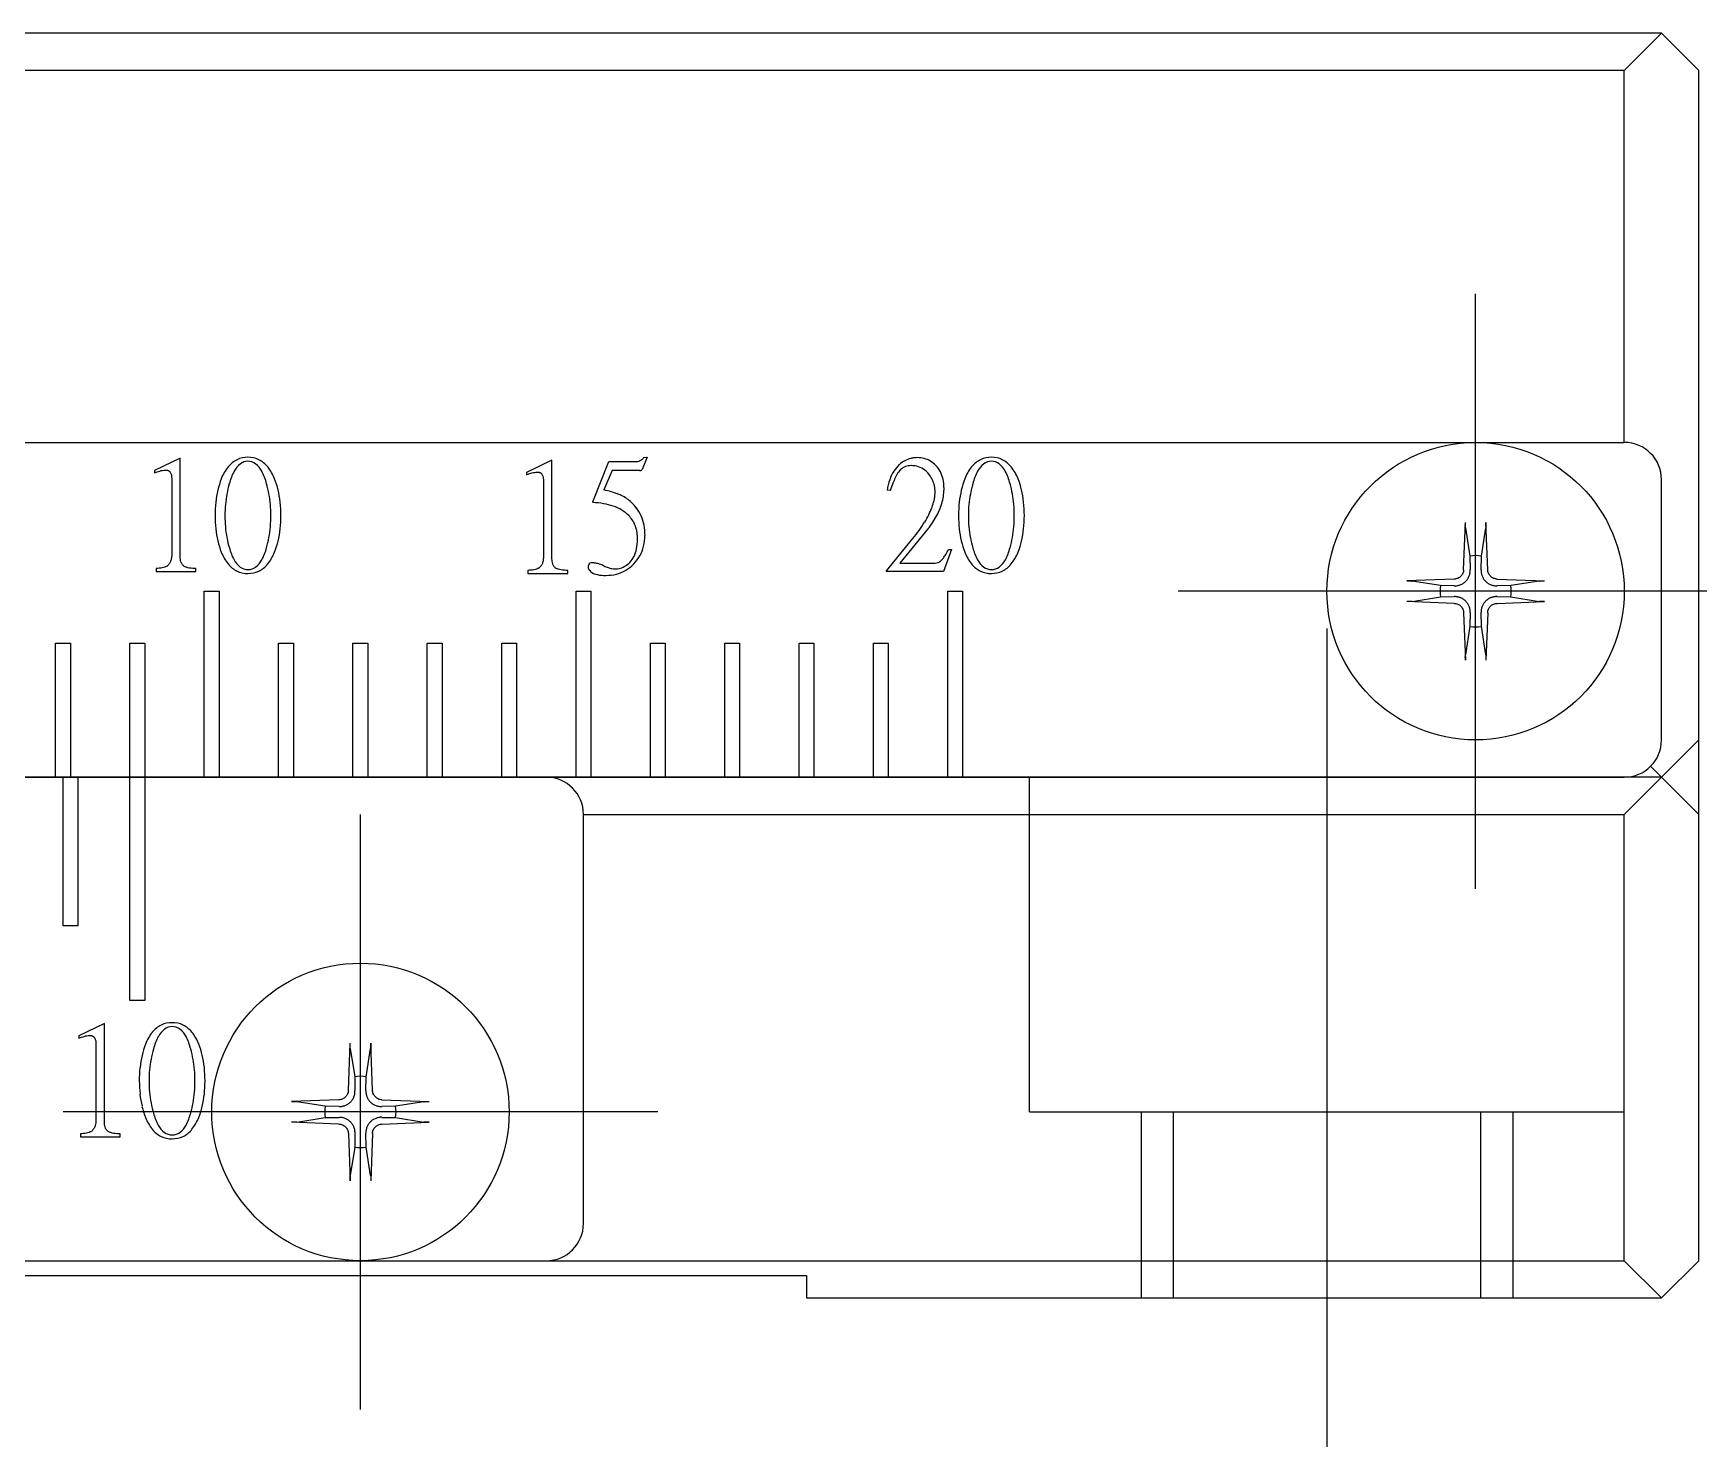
# Model space of a CAD drawing. Extents: x 1 to 279, y 0 to 189.
# Drawn here: x 82.62 to 105.02, y 26.57 to 45.57 of the extents above; entities that cross this region are included whole.
import ezdxf

# ---------------------------------------------------------------- set-up
doc = ezdxf.new("R2010")
doc.units = 0
doc.linetypes.add('CENTER', pattern=[50.8, 31.75, -6.35, 6.35, -6.35])
doc.linetypes.add('DASHED', pattern=[19.05, 12.7, -6.35])
doc.layers.get('0').update_dxf_attribs({"linetype": 'CONTINUOUS'})
doc.layers.add('CENTER', color=1, linetype='CENTER')

msp = doc.modelspace()

# ---------------------------------------------------------------- linework, layer by layer
at = {"color": 7, "linetype": 'CONTINUOUS'}
for p, q in [((104.522, 45.573), (45.522, 45.573)), ((104.022, 45.073), (104.522, 45.573)), ((105.022, 45.073), (104.522, 45.573)), ((104.022, 45.073), (46.022, 45.073)), ((104.022, 40.073), (104.022, 45.073)), ((105.022, 29.073), (105.022, 45.073)), ((46.022, 40.073), (104.022, 40.073)), ((90.878, 39.873), (90.811, 39.71)), ((90.833, 39.869), (90.878, 39.873)), ((84.598, 39.863), (84.254, 39.698)), ((84.254, 39.698), (84.254, 39.665)), ((84.254, 39.665), (84.289, 39.678)), ((84.289, 39.678), (84.326, 39.689)), ((84.326, 39.689), (84.344, 39.694)), ((84.344, 39.694), (84.362, 39.698)), ((84.362, 39.698), (84.382, 39.701)), ((84.382, 39.701), (84.401, 39.702)), ((84.401, 39.702), (84.411, 39.701)), ((84.411, 39.701), (84.421, 39.7)), ((84.421, 39.7), (84.426, 39.699)), ((84.426, 39.699), (84.43, 39.697)), ((84.43, 39.697), (84.435, 39.695)), ((84.435, 39.695), (84.44, 39.693)), ((84.44, 39.693), (84.444, 39.691)), ((84.444, 39.691), (84.448, 39.688)), ((84.448, 39.688), (84.452, 39.685)), ((84.452, 39.685), (84.456, 39.682)), ((84.456, 39.682), (84.459, 39.678)), ((84.459, 39.678), (84.462, 39.674)), ((84.462, 39.674), (84.468, 39.665)), ((84.468, 39.665), (84.472, 39.656)), ((84.472, 39.656), (84.476, 39.647)), ((84.598, 38.536), (84.598, 39.863)), ((89.598, 39.836), (89.254, 39.671)), ((89.254, 39.671), (89.254, 39.639)), ((89.254, 39.639), (89.289, 39.652)), ((89.289, 39.652), (89.326, 39.663)), ((89.326, 39.663), (89.344, 39.668)), ((89.344, 39.668), (89.362, 39.671)), ((89.362, 39.671), (89.382, 39.674)), ((89.382, 39.674), (89.401, 39.675)), ((89.401, 39.675), (89.411, 39.675)), ((89.411, 39.675), (89.421, 39.673)), ((89.421, 39.673), (89.426, 39.672)), ((89.426, 39.672), (89.43, 39.671)), ((89.43, 39.671), (89.435, 39.669)), ((89.435, 39.669), (89.44, 39.667)), ((89.44, 39.667), (89.444, 39.664)), ((89.444, 39.664), (89.448, 39.661)), ((89.448, 39.661), (89.452, 39.658)), ((89.452, 39.658), (89.456, 39.655)), ((89.456, 39.655), (89.459, 39.651)), ((89.459, 39.651), (89.462, 39.647)), ((89.598, 38.509), (89.598, 39.836)), ((90.149, 39.276), (90.363, 39.816)), ((90.407, 39.696), (90.297, 39.435)), ((90.363, 39.816), (90.736, 39.816)), ((90.778, 39.696), (90.407, 39.696)), ((84.476, 39.647), (84.479, 39.637)), ((84.479, 39.637), (84.481, 39.627)), ((84.481, 39.627), (84.482, 39.617)), ((84.482, 39.617), (84.483, 39.606)), ((84.483, 39.606), (84.484, 39.596)), ((84.484, 39.596), (84.484, 39.586)), ((84.484, 39.586), (84.484, 38.575)), ((89.462, 39.647), (89.468, 39.639)), ((89.468, 39.639), (89.472, 39.63)), ((89.472, 39.63), (89.476, 39.62)), ((89.476, 39.62), (89.479, 39.611)), ((89.479, 39.611), (89.481, 39.6)), ((89.481, 39.6), (89.482, 39.59)), ((89.482, 39.59), (89.483, 39.58)), ((89.483, 39.58), (89.484, 39.569)), ((89.484, 39.569), (89.484, 39.559)), ((89.484, 39.559), (89.484, 38.548)), ((94.146, 39.425), (94.105, 39.431)), ((94.236, 39.641), (94.215, 39.598)), ((104.522, 36.073), (104.522, 39.573)), ((101.86, 38.362), (101.884, 38.999)), ((101.883, 38.967), (101.884, 38.978)), ((101.884, 38.988), (101.884, 38.999)), ((101.884, 38.978), (101.884, 38.988)), ((102.16, 38.999), (102.161, 38.988)), ((102.185, 38.362), (102.16, 38.999)), ((102.161, 38.988), (102.161, 38.978)), ((102.161, 38.978), (102.161, 38.967)), ((94.099, 38.348), (94.454, 38.781)), ((94.657, 38.915), (94.276, 38.45)), ((101.883, 38.962), (101.883, 38.967)), ((101.883, 38.957), (101.883, 38.962)), ((101.884, 38.948), (101.883, 38.957)), ((101.884, 38.944), (101.884, 38.948)), ((101.884, 38.94), (101.884, 38.944)), ((101.884, 38.936), (101.884, 38.94)), ((101.885, 38.933), (101.884, 38.936)), ((101.885, 38.93), (101.885, 38.933)), ((101.885, 38.927), (101.885, 38.93)), ((101.885, 38.927), (101.945, 38.545)), ((102.1, 38.545), (102.159, 38.927)), ((102.16, 38.933), (102.159, 38.93)), ((102.159, 38.93), (102.159, 38.927)), ((102.161, 38.944), (102.16, 38.94)), ((102.16, 38.94), (102.16, 38.936)), ((102.16, 38.936), (102.16, 38.933)), ((102.161, 38.967), (102.161, 38.962)), ((102.161, 38.962), (102.161, 38.957)), ((102.161, 38.957), (102.161, 38.948)), ((102.161, 38.948), (102.161, 38.944)), ((84.482, 38.529), (84.478, 38.506)), ((84.484, 38.552), (84.482, 38.529)), ((84.484, 38.575), (84.484, 38.552)), ((84.599, 38.519), (84.598, 38.536)), ((89.484, 38.548), (89.484, 38.525)), ((94.971, 38.636), (94.865, 38.338)), ((94.931, 38.636), (94.971, 38.636)), ((101.945, 38.545), (101.949, 38.36)), ((102.095, 38.36), (102.1, 38.545)), ((84.294, 38.38), (84.274, 38.379)), ((84.274, 38.379), (84.274, 38.338)), ((84.274, 38.338), (84.81, 38.338)), ((84.315, 38.382), (84.294, 38.38)), ((84.336, 38.384), (84.315, 38.382)), ((84.356, 38.387), (84.336, 38.384)), ((84.375, 38.391), (84.356, 38.387)), ((84.393, 38.397), (84.375, 38.391)), ((84.409, 38.404), (84.393, 38.397)), ((84.416, 38.407), (84.409, 38.404)), ((84.423, 38.412), (84.416, 38.407)), ((84.432, 38.419), (84.423, 38.412)), ((84.44, 38.426), (84.432, 38.419)), ((84.447, 38.435), (84.44, 38.426)), ((84.454, 38.444), (84.447, 38.435)), ((84.46, 38.453), (84.454, 38.444)), ((84.465, 38.463), (84.46, 38.453)), ((84.469, 38.474), (84.465, 38.463)), ((84.473, 38.485), (84.469, 38.474)), ((84.476, 38.495), (84.473, 38.485)), ((84.478, 38.506), (84.476, 38.495)), ((84.601, 38.501), (84.599, 38.519)), ((84.604, 38.484), (84.601, 38.501)), ((84.608, 38.467), (84.604, 38.484)), ((84.611, 38.459), (84.608, 38.467)), ((84.615, 38.451), (84.611, 38.459)), ((84.619, 38.444), (84.615, 38.451)), ((84.624, 38.436), (84.619, 38.444)), ((84.629, 38.429), (84.624, 38.436)), ((84.634, 38.423), (84.629, 38.429)), ((84.641, 38.417), (84.634, 38.423)), ((84.647, 38.412), (84.641, 38.417)), ((84.656, 38.407), (84.647, 38.412)), ((84.665, 38.402), (84.656, 38.407)), ((84.674, 38.398), (84.665, 38.402)), ((84.683, 38.395), (84.674, 38.398)), ((84.702, 38.389), (84.683, 38.395)), ((84.722, 38.385), (84.702, 38.389)), ((84.744, 38.382), (84.722, 38.385)), ((84.766, 38.38), (84.744, 38.382)), ((84.788, 38.379), (84.766, 38.38)), ((84.81, 38.379), (84.788, 38.379)), ((84.81, 38.338), (84.81, 38.379)), ((89.294, 38.354), (89.274, 38.353)), ((89.274, 38.353), (89.274, 38.312)), ((89.274, 38.312), (89.81, 38.312)), ((89.315, 38.355), (89.294, 38.354)), ((89.336, 38.358), (89.315, 38.355)), ((89.356, 38.361), (89.336, 38.358)), ((89.375, 38.365), (89.356, 38.361)), ((89.393, 38.37), (89.375, 38.365)), ((89.409, 38.377), (89.393, 38.37)), ((89.416, 38.381), (89.409, 38.377)), ((89.423, 38.385), (89.416, 38.381)), ((89.432, 38.392), (89.423, 38.385)), ((89.44, 38.4), (89.432, 38.392)), ((89.447, 38.408), (89.44, 38.4)), ((89.454, 38.417), (89.447, 38.408)), ((89.46, 38.427), (89.454, 38.417)), ((89.465, 38.437), (89.46, 38.427)), ((89.469, 38.447), (89.465, 38.437)), ((89.473, 38.458), (89.469, 38.447)), ((89.476, 38.469), (89.473, 38.458)), ((89.478, 38.48), (89.476, 38.469)), ((89.482, 38.503), (89.478, 38.48)), ((89.484, 38.525), (89.482, 38.503)), ((89.599, 38.492), (89.598, 38.509)), ((89.601, 38.475), (89.599, 38.492)), ((89.604, 38.457), (89.601, 38.475)), ((89.608, 38.441), (89.604, 38.457)), ((89.611, 38.433), (89.608, 38.441)), ((89.615, 38.425), (89.611, 38.433)), ((89.619, 38.417), (89.615, 38.425)), ((89.624, 38.41), (89.619, 38.417)), ((89.629, 38.403), (89.624, 38.41)), ((89.634, 38.397), (89.629, 38.403)), ((89.641, 38.391), (89.634, 38.397)), ((89.647, 38.385), (89.641, 38.391)), ((89.656, 38.38), (89.647, 38.385)), ((89.665, 38.376), (89.656, 38.38)), ((89.674, 38.372), (89.665, 38.376)), ((89.683, 38.368), (89.674, 38.372)), ((89.702, 38.363), (89.683, 38.368)), ((89.722, 38.359), (89.702, 38.363)), ((89.744, 38.356), (89.722, 38.359)), ((89.766, 38.354), (89.744, 38.356)), ((89.788, 38.353), (89.766, 38.354)), ((89.81, 38.353), (89.788, 38.353)), ((89.81, 38.312), (89.81, 38.353)), ((94.099, 38.338), (94.099, 38.348)), ((94.865, 38.338), (94.099, 38.338)), ((94.276, 38.45), (94.733, 38.45)), ((101.849, 38.314), (101.844, 38.303)), ((101.853, 38.326), (101.849, 38.314)), ((101.857, 38.338), (101.853, 38.326)), ((101.859, 38.35), (101.857, 38.338)), ((101.86, 38.362), (101.859, 38.35)), ((102.186, 38.35), (102.185, 38.362)), ((102.188, 38.338), (102.186, 38.35)), ((102.191, 38.326), (102.188, 38.338)), ((102.196, 38.314), (102.191, 38.326)), ((102.201, 38.303), (102.196, 38.314)), ((101.733, 38.236), (101.096, 38.211)), ((101.096, 38.211), (101.107, 38.211)), ((101.107, 38.211), (101.117, 38.212)), ((101.117, 38.212), (101.128, 38.212)), ((101.128, 38.212), (101.133, 38.212)), ((101.133, 38.212), (101.138, 38.212)), ((101.138, 38.212), (101.147, 38.211)), ((101.147, 38.211), (101.152, 38.211)), ((101.152, 38.211), (101.156, 38.211)), ((101.156, 38.211), (101.159, 38.211)), ((101.159, 38.211), (101.163, 38.211)), ((101.163, 38.211), (101.166, 38.21)), ((101.166, 38.21), (101.168, 38.21)), ((101.55, 38.15), (101.168, 38.21)), ((101.735, 38.146), (101.55, 38.15)), ((101.745, 38.236), (101.733, 38.236)), ((101.757, 38.239), (101.745, 38.236)), ((101.769, 38.242), (101.757, 38.239)), ((101.781, 38.246), (101.769, 38.242)), ((101.792, 38.252), (101.781, 38.246)), ((101.803, 38.258), (101.792, 38.252)), ((101.813, 38.266), (101.803, 38.258)), ((101.821, 38.274), (101.813, 38.266)), ((101.83, 38.283), (101.821, 38.274)), ((101.837, 38.292), (101.83, 38.283)), ((101.844, 38.303), (101.837, 38.292)), ((102.208, 38.292), (102.201, 38.303)), ((102.215, 38.283), (102.208, 38.292)), ((102.223, 38.274), (102.215, 38.283)), ((102.232, 38.266), (102.223, 38.274)), ((102.242, 38.258), (102.232, 38.266)), ((102.252, 38.252), (102.242, 38.258)), ((102.264, 38.246), (102.252, 38.252)), ((102.275, 38.242), (102.264, 38.246)), ((102.287, 38.239), (102.275, 38.242)), ((102.299, 38.236), (102.287, 38.239)), ((102.311, 38.236), (102.299, 38.236)), ((102.494, 38.15), (102.309, 38.146)), ((102.311, 38.236), (102.948, 38.211)), ((102.876, 38.21), (102.494, 38.15)), ((102.876, 38.21), (102.879, 38.21)), ((102.879, 38.21), (102.882, 38.211)), ((102.882, 38.211), (102.885, 38.211)), ((102.885, 38.211), (102.889, 38.211)), ((102.889, 38.211), (102.893, 38.211)), ((102.893, 38.211), (102.897, 38.211)), ((102.897, 38.211), (102.907, 38.212)), ((102.907, 38.212), (102.911, 38.212)), ((102.911, 38.212), (102.917, 38.212)), ((102.917, 38.212), (102.927, 38.212)), ((102.927, 38.212), (102.938, 38.211)), ((102.938, 38.211), (102.948, 38.211)), ((84.922, 35.573), (84.922, 38.073)), ((84.922, 38.073), (85.122, 38.073)), ((85.122, 38.073), (85.122, 35.573)), ((89.922, 35.573), (89.922, 38.073)), ((89.922, 38.073), (90.122, 38.073)), ((90.122, 38.073), (90.122, 35.573)), ((94.922, 35.573), (94.922, 38.073)), ((94.922, 38.073), (95.122, 38.073)), ((95.122, 38.073), (95.122, 35.573)), ((101.107, 37.935), (101.096, 37.935)), ((101.733, 37.91), (101.096, 37.935)), ((101.117, 37.934), (101.107, 37.935)), ((101.128, 37.934), (101.117, 37.934)), ((101.133, 37.934), (101.128, 37.934)), ((101.138, 37.934), (101.133, 37.934)), ((101.147, 37.934), (101.138, 37.934)), ((101.152, 37.935), (101.147, 37.934)), ((101.156, 37.935), (101.152, 37.935)), ((101.159, 37.935), (101.156, 37.935)), ((101.163, 37.935), (101.159, 37.935)), ((101.166, 37.936), (101.163, 37.935)), ((101.168, 37.936), (101.166, 37.936)), ((101.168, 37.936), (101.55, 37.996)), ((101.55, 37.996), (101.735, 38)), ((101.733, 37.91), (101.745, 37.909)), ((101.745, 37.909), (101.757, 37.907)), ((101.757, 37.907), (101.769, 37.904)), ((101.769, 37.904), (101.781, 37.9)), ((101.781, 37.9), (101.792, 37.894)), ((101.792, 37.894), (101.803, 37.888)), ((101.803, 37.888), (101.813, 37.88)), ((101.813, 37.88), (101.821, 37.872)), ((101.821, 37.872), (101.83, 37.863)), ((101.83, 37.863), (101.837, 37.854)), ((102.207, 37.853), (102.215, 37.863)), ((102.215, 37.863), (102.223, 37.872)), ((102.223, 37.872), (102.232, 37.88)), ((102.232, 37.88), (102.242, 37.888)), ((102.242, 37.888), (102.252, 37.894)), ((102.252, 37.894), (102.263, 37.9)), ((102.263, 37.9), (102.275, 37.904)), ((102.275, 37.904), (102.287, 37.907)), ((102.287, 37.907), (102.299, 37.909)), ((102.299, 37.909), (102.311, 37.91)), ((102.309, 38), (102.494, 37.996)), ((102.311, 37.91), (102.948, 37.935)), ((102.494, 37.996), (102.876, 37.936)), ((102.879, 37.936), (102.876, 37.936)), ((102.882, 37.935), (102.879, 37.936)), ((102.885, 37.935), (102.882, 37.935)), ((102.889, 37.935), (102.885, 37.935)), ((102.893, 37.935), (102.889, 37.935)), ((102.897, 37.934), (102.893, 37.935)), ((102.907, 37.934), (102.897, 37.934)), ((102.911, 37.934), (102.907, 37.934)), ((102.917, 37.934), (102.911, 37.934)), ((102.927, 37.934), (102.917, 37.934)), ((102.938, 37.935), (102.927, 37.934)), ((102.948, 37.935), (102.938, 37.935)), ((101.837, 37.854), (101.843, 37.843)), ((101.843, 37.843), (101.849, 37.832)), ((101.849, 37.832), (101.853, 37.82)), ((101.853, 37.82), (101.857, 37.808)), ((101.857, 37.808), (101.859, 37.796)), ((101.859, 37.796), (101.86, 37.784)), ((101.86, 37.784), (101.884, 37.147)), ((101.949, 37.786), (101.945, 37.601)), ((102.1, 37.601), (102.095, 37.786)), ((102.185, 37.784), (102.16, 37.147)), ((102.185, 37.784), (102.186, 37.796)), ((102.186, 37.796), (102.188, 37.808)), ((102.188, 37.808), (102.191, 37.82)), ((102.191, 37.82), (102.195, 37.832)), ((102.195, 37.832), (102.201, 37.843)), ((102.201, 37.843), (102.207, 37.853)), ((101.945, 37.601), (101.885, 37.219)), ((102.159, 37.219), (102.1, 37.601)), ((82.922, 35.573), (82.922, 37.373)), ((82.922, 37.373), (83.122, 37.373)), ((83.122, 37.373), (83.122, 35.573)), ((83.922, 32.573), (83.922, 37.373)), ((83.922, 37.373), (84.122, 37.373)), ((84.122, 37.373), (84.122, 32.573)), ((85.922, 35.573), (85.922, 37.373)), ((85.922, 37.373), (86.122, 37.373)), ((86.122, 37.373), (86.122, 35.573)), ((86.922, 35.573), (86.922, 37.373)), ((86.922, 37.373), (87.122, 37.373)), ((87.122, 37.373), (87.122, 35.573)), ((87.922, 35.573), (87.922, 37.373)), ((87.922, 37.373), (88.122, 37.373)), ((88.122, 37.373), (88.122, 35.573)), ((88.922, 35.573), (88.922, 37.373)), ((88.922, 37.373), (89.122, 37.373)), ((89.122, 37.373), (89.122, 35.573)), ((90.922, 35.573), (90.922, 37.373)), ((90.922, 37.373), (91.122, 37.373)), ((91.122, 37.373), (91.122, 35.573)), ((91.922, 35.573), (91.922, 37.373)), ((91.922, 37.373), (92.122, 37.373)), ((92.122, 37.373), (92.122, 35.573)), ((92.922, 35.573), (92.922, 37.373)), ((92.922, 37.373), (93.122, 37.373)), ((93.122, 37.373), (93.122, 35.573)), ((93.922, 35.573), (93.922, 37.373)), ((93.922, 37.373), (94.122, 37.373)), ((94.122, 37.373), (94.122, 35.573)), ((101.883, 37.189), (101.884, 37.198)), ((101.883, 37.184), (101.883, 37.189)), ((101.884, 37.21), (101.885, 37.213)), ((101.884, 37.206), (101.884, 37.21)), ((101.884, 37.202), (101.884, 37.206)), ((101.884, 37.198), (101.884, 37.202)), ((101.885, 37.216), (101.885, 37.219)), ((101.885, 37.213), (101.885, 37.216)), ((102.159, 37.219), (102.159, 37.216)), ((102.159, 37.216), (102.16, 37.213)), ((102.16, 37.213), (102.16, 37.21)), ((102.16, 37.21), (102.16, 37.206)), ((102.16, 37.206), (102.161, 37.202)), ((102.161, 37.202), (102.161, 37.198)), ((102.161, 37.198), (102.161, 37.189)), ((102.161, 37.189), (102.161, 37.184)), ((101.883, 37.179), (101.883, 37.184)), ((101.884, 37.168), (101.883, 37.179)), ((101.884, 37.158), (101.884, 37.168)), ((101.884, 37.147), (101.884, 37.158)), ((102.161, 37.158), (102.16, 37.147)), ((102.161, 37.184), (102.161, 37.179)), ((102.161, 37.179), (102.161, 37.168)), ((102.161, 37.168), (102.161, 37.158)), ((104.022, 35.073), (105.022, 36.073)), ((105.022, 35.073), (104.376, 35.719)), ((104.522, 35.573), (45.522, 35.573)), ((46.022, 35.573), (104.022, 35.573)), ((83.022, 33.573), (83.022, 35.573)), ((83.222, 35.573), (83.222, 33.573)), ((90.022, 29.573), (90.022, 35.073)), ((90.022, 35.073), (104.022, 35.073)), ((104.022, 29.073), (104.022, 35.073)), ((83.222, 33.573), (83.022, 33.573)), ((84.122, 32.573), (83.922, 32.573)), ((83.579, 32.263), (83.234, 32.098)), ((83.579, 30.936), (83.579, 32.263)), ((83.234, 32.098), (83.234, 32.065)), ((83.234, 32.065), (83.27, 32.078)), ((83.27, 32.078), (83.306, 32.089)), ((83.306, 32.089), (83.324, 32.094)), ((83.324, 32.094), (83.343, 32.098)), ((83.343, 32.098), (83.362, 32.101)), ((83.362, 32.101), (83.381, 32.102)), ((83.381, 32.102), (83.391, 32.101)), ((83.391, 32.101), (83.401, 32.1)), ((83.401, 32.1), (83.406, 32.099)), ((83.406, 32.099), (83.411, 32.097)), ((83.411, 32.097), (83.415, 32.095)), ((83.415, 32.095), (83.42, 32.093)), ((83.42, 32.093), (83.424, 32.091)), ((83.424, 32.091), (83.429, 32.088)), ((83.429, 32.088), (83.432, 32.085)), ((83.432, 32.085), (83.436, 32.082)), ((83.436, 32.082), (83.44, 32.078)), ((83.44, 32.078), (83.443, 32.074)), ((83.443, 32.074), (83.448, 32.065)), ((83.448, 32.065), (83.453, 32.056)), ((83.453, 32.056), (83.456, 32.047)), ((83.456, 32.047), (83.459, 32.037)), ((83.459, 32.037), (83.461, 32.027)), ((83.461, 32.027), (83.463, 32.017)), ((83.463, 32.017), (83.464, 32.006)), ((83.464, 32.006), (83.464, 31.996)), ((83.464, 31.996), (83.464, 31.986)), ((83.464, 31.986), (83.464, 30.975)), ((86.86, 31.362), (86.884, 31.999)), ((86.883, 31.967), (86.884, 31.978)), ((86.883, 31.962), (86.883, 31.967)), ((86.883, 31.957), (86.883, 31.962)), ((86.884, 31.948), (86.883, 31.957)), ((86.884, 31.988), (86.884, 31.999)), ((86.884, 31.978), (86.884, 31.988)), ((86.884, 31.944), (86.884, 31.948)), ((86.884, 31.94), (86.884, 31.944)), ((86.884, 31.936), (86.884, 31.94)), ((86.885, 31.933), (86.884, 31.936)), ((86.885, 31.93), (86.885, 31.933)), ((86.885, 31.927), (86.885, 31.93)), ((86.885, 31.927), (86.945, 31.545)), ((87.1, 31.545), (87.159, 31.927)), ((87.16, 31.933), (87.159, 31.93)), ((87.159, 31.93), (87.159, 31.927)), ((87.16, 31.999), (87.161, 31.988)), ((87.185, 31.362), (87.16, 31.999)), ((87.161, 31.944), (87.16, 31.94)), ((87.16, 31.94), (87.16, 31.936)), ((87.16, 31.936), (87.16, 31.933)), ((87.161, 31.988), (87.161, 31.978)), ((87.161, 31.978), (87.161, 31.967)), ((87.161, 31.967), (87.161, 31.962)), ((87.161, 31.962), (87.161, 31.957)), ((87.161, 31.957), (87.161, 31.948)), ((87.161, 31.948), (87.161, 31.944)), ((86.86, 31.362), (86.859, 31.35)), ((86.945, 31.545), (86.949, 31.36)), ((87.095, 31.36), (87.1, 31.545)), ((87.186, 31.35), (87.185, 31.362)), ((86.733, 31.236), (86.096, 31.211)), ((86.096, 31.211), (86.107, 31.211)), ((86.107, 31.211), (86.117, 31.212)), ((86.117, 31.212), (86.128, 31.212)), ((86.128, 31.212), (86.133, 31.212)), ((86.133, 31.212), (86.138, 31.212)), ((86.138, 31.212), (86.147, 31.211)), ((86.147, 31.211), (86.152, 31.211)), ((86.152, 31.211), (86.156, 31.211)), ((86.156, 31.211), (86.159, 31.211)), ((86.159, 31.211), (86.163, 31.211)), ((86.163, 31.211), (86.166, 31.21)), ((86.166, 31.21), (86.168, 31.21)), ((86.55, 31.15), (86.168, 31.21)), ((86.735, 31.146), (86.55, 31.15)), ((86.745, 31.236), (86.733, 31.236)), ((86.757, 31.239), (86.745, 31.236)), ((86.769, 31.242), (86.757, 31.239)), ((86.781, 31.246), (86.769, 31.242)), ((86.792, 31.252), (86.781, 31.246)), ((86.803, 31.258), (86.792, 31.252)), ((86.813, 31.266), (86.803, 31.258)), ((86.821, 31.274), (86.813, 31.266)), ((86.83, 31.283), (86.821, 31.274)), ((86.837, 31.292), (86.83, 31.283)), ((86.844, 31.303), (86.837, 31.292)), ((86.849, 31.314), (86.844, 31.303)), ((86.853, 31.326), (86.849, 31.314)), ((86.857, 31.338), (86.853, 31.326)), ((86.859, 31.35), (86.857, 31.338)), ((87.188, 31.338), (87.186, 31.35)), ((87.191, 31.326), (87.188, 31.338)), ((87.196, 31.314), (87.191, 31.326)), ((87.201, 31.303), (87.196, 31.314)), ((87.208, 31.292), (87.201, 31.303)), ((87.215, 31.283), (87.208, 31.292)), ((87.223, 31.274), (87.215, 31.283)), ((87.232, 31.266), (87.223, 31.274)), ((87.242, 31.258), (87.232, 31.266)), ((87.252, 31.252), (87.242, 31.258)), ((87.264, 31.246), (87.252, 31.252)), ((87.275, 31.242), (87.264, 31.246)), ((87.287, 31.239), (87.275, 31.242)), ((87.299, 31.236), (87.287, 31.239)), ((87.311, 31.236), (87.299, 31.236)), ((87.494, 31.15), (87.309, 31.146)), ((87.311, 31.236), (87.948, 31.211)), ((87.876, 31.21), (87.494, 31.15)), ((87.876, 31.21), (87.879, 31.21)), ((87.879, 31.21), (87.882, 31.211)), ((87.882, 31.211), (87.885, 31.211)), ((87.885, 31.211), (87.889, 31.211)), ((87.889, 31.211), (87.893, 31.211)), ((87.893, 31.211), (87.897, 31.211)), ((87.897, 31.211), (87.907, 31.212)), ((87.907, 31.212), (87.911, 31.212)), ((87.911, 31.212), (87.917, 31.212)), ((87.917, 31.212), (87.927, 31.212)), ((87.927, 31.212), (87.938, 31.211)), ((87.938, 31.211), (87.948, 31.211)), ((83.462, 30.929), (83.458, 30.906)), ((83.464, 30.952), (83.462, 30.929)), ((83.464, 30.975), (83.464, 30.952)), ((83.579, 30.919), (83.579, 30.936)), ((83.581, 30.901), (83.579, 30.919)), ((86.107, 30.935), (86.096, 30.935)), ((86.733, 30.91), (86.096, 30.935)), ((86.117, 30.934), (86.107, 30.935)), ((86.128, 30.934), (86.117, 30.934)), ((86.133, 30.934), (86.128, 30.934)), ((86.138, 30.934), (86.133, 30.934)), ((86.147, 30.934), (86.138, 30.934)), ((86.152, 30.935), (86.147, 30.934)), ((86.156, 30.935), (86.152, 30.935)), ((86.159, 30.935), (86.156, 30.935)), ((86.163, 30.935), (86.159, 30.935)), ((86.166, 30.936), (86.163, 30.935)), ((86.168, 30.936), (86.166, 30.936)), ((86.168, 30.936), (86.55, 30.996)), ((86.55, 30.996), (86.735, 31)), ((87.309, 31), (87.494, 30.996)), ((87.311, 30.91), (87.948, 30.935)), ((87.494, 30.996), (87.876, 30.936)), ((87.879, 30.936), (87.876, 30.936)), ((87.882, 30.935), (87.879, 30.936)), ((87.885, 30.935), (87.882, 30.935)), ((87.889, 30.935), (87.885, 30.935)), ((87.893, 30.935), (87.889, 30.935)), ((87.897, 30.934), (87.893, 30.935)), ((87.907, 30.934), (87.897, 30.934)), ((87.911, 30.934), (87.907, 30.934)), ((87.917, 30.934), (87.911, 30.934)), ((87.927, 30.934), (87.917, 30.934)), ((87.938, 30.935), (87.927, 30.934)), ((87.948, 30.935), (87.938, 30.935)), ((83.275, 30.78), (83.255, 30.779)), ((83.255, 30.779), (83.255, 30.738)), ((83.255, 30.738), (83.791, 30.738)), ((83.295, 30.782), (83.275, 30.78)), ((83.316, 30.784), (83.295, 30.782)), ((83.336, 30.787), (83.316, 30.784)), ((83.355, 30.791), (83.336, 30.787)), ((83.373, 30.797), (83.355, 30.791)), ((83.389, 30.804), (83.373, 30.797)), ((83.397, 30.807), (83.389, 30.804)), ((83.403, 30.812), (83.397, 30.807)), ((83.412, 30.819), (83.403, 30.812)), ((83.42, 30.826), (83.412, 30.819)), ((83.428, 30.835), (83.42, 30.826)), ((83.434, 30.844), (83.428, 30.835)), ((83.44, 30.853), (83.434, 30.844)), ((83.445, 30.863), (83.44, 30.853)), ((83.449, 30.874), (83.445, 30.863)), ((83.453, 30.885), (83.449, 30.874)), ((83.456, 30.895), (83.453, 30.885)), ((83.458, 30.906), (83.456, 30.895)), ((83.584, 30.884), (83.581, 30.901)), ((83.589, 30.867), (83.584, 30.884)), ((83.592, 30.859), (83.589, 30.867)), ((83.595, 30.851), (83.592, 30.859)), ((83.599, 30.844), (83.595, 30.851)), ((83.604, 30.836), (83.599, 30.844)), ((83.609, 30.829), (83.604, 30.836)), ((83.615, 30.823), (83.609, 30.829)), ((83.621, 30.817), (83.615, 30.823)), ((83.628, 30.812), (83.621, 30.817)), ((83.636, 30.807), (83.628, 30.812)), ((83.645, 30.802), (83.636, 30.807)), ((83.654, 30.798), (83.645, 30.802)), ((83.663, 30.795), (83.654, 30.798)), ((83.683, 30.789), (83.663, 30.795)), ((83.703, 30.785), (83.683, 30.789)), ((83.724, 30.782), (83.703, 30.785)), ((83.746, 30.78), (83.724, 30.782)), ((83.768, 30.779), (83.746, 30.78)), ((83.791, 30.779), (83.768, 30.779)), ((83.791, 30.738), (83.791, 30.779)), ((86.733, 30.91), (86.745, 30.909)), ((86.745, 30.909), (86.757, 30.907)), ((86.757, 30.907), (86.769, 30.904)), ((86.769, 30.904), (86.781, 30.9)), ((86.781, 30.9), (86.792, 30.894)), ((86.792, 30.894), (86.803, 30.888)), ((86.803, 30.888), (86.813, 30.88)), ((86.813, 30.88), (86.821, 30.872)), ((86.821, 30.872), (86.83, 30.863)), ((86.83, 30.863), (86.837, 30.854)), ((86.837, 30.854), (86.843, 30.843)), ((86.843, 30.843), (86.849, 30.832)), ((86.849, 30.832), (86.853, 30.82)), ((86.853, 30.82), (86.857, 30.808)), ((86.857, 30.808), (86.859, 30.796)), ((86.859, 30.796), (86.86, 30.784)), ((86.86, 30.784), (86.884, 30.147)), ((86.949, 30.786), (86.945, 30.601)), ((87.1, 30.601), (87.095, 30.786)), ((87.185, 30.784), (87.16, 30.147)), ((87.185, 30.784), (87.186, 30.796)), ((87.186, 30.796), (87.188, 30.808)), ((87.188, 30.808), (87.191, 30.82)), ((87.191, 30.82), (87.195, 30.832)), ((87.195, 30.832), (87.201, 30.843)), ((87.201, 30.843), (87.207, 30.853)), ((87.207, 30.853), (87.215, 30.863)), ((87.215, 30.863), (87.223, 30.872)), ((87.223, 30.872), (87.232, 30.88)), ((87.232, 30.88), (87.242, 30.888)), ((87.242, 30.888), (87.252, 30.894)), ((87.252, 30.894), (87.263, 30.9)), ((87.263, 30.9), (87.275, 30.904)), ((87.275, 30.904), (87.287, 30.907)), ((87.287, 30.907), (87.299, 30.909)), ((87.299, 30.909), (87.311, 30.91)), ((86.945, 30.601), (86.885, 30.219)), ((87.159, 30.219), (87.1, 30.601)), ((86.883, 30.189), (86.884, 30.198)), ((86.883, 30.184), (86.883, 30.189)), ((86.883, 30.179), (86.883, 30.184)), ((86.884, 30.168), (86.883, 30.179)), ((86.884, 30.21), (86.885, 30.213)), ((86.884, 30.206), (86.884, 30.21)), ((86.884, 30.202), (86.884, 30.206)), ((86.884, 30.198), (86.884, 30.202)), ((86.884, 30.158), (86.884, 30.168)), ((86.884, 30.147), (86.884, 30.158)), ((86.885, 30.216), (86.885, 30.219)), ((86.885, 30.213), (86.885, 30.216)), ((87.159, 30.219), (87.159, 30.216)), ((87.159, 30.216), (87.16, 30.213)), ((87.16, 30.213), (87.16, 30.21)), ((87.16, 30.21), (87.16, 30.206)), ((87.16, 30.206), (87.161, 30.202)), ((87.161, 30.158), (87.16, 30.147)), ((87.161, 30.202), (87.161, 30.198)), ((87.161, 30.198), (87.161, 30.189)), ((87.161, 30.189), (87.161, 30.184)), ((87.161, 30.184), (87.161, 30.179)), ((87.161, 30.179), (87.161, 30.168)), ((87.161, 30.168), (87.161, 30.158)), ((46.022, 29.073), (104.022, 29.073)), ((104.022, 29.073), (104.522, 28.573)), ((104.522, 28.573), (105.022, 29.073)), ((57.022, 28.873), (93.022, 28.873)), ((93.022, 28.873), (93.022, 28.573)), ((93.022, 28.573), (104.522, 28.573))]:
    msp.add_line(p, q, dxfattribs=at)
at = {"color": 3, "linetype": 'DASHED'}
for p, q in [((96.022, 31.073), (96.022, 35.573)), ((96.022, 31.073), (104.022, 31.073)), ((97.522, 31.073), (97.522, 28.573)), ((97.955, 31.073), (97.955, 28.573)), ((102.089, 31.073), (102.089, 28.573)), ((102.522, 31.073), (102.522, 28.573))]:
    msp.add_line(p, q, dxfattribs=at)
at = {"color": 7, "linetype": 'CONTINUOUS'}
for centre in [(102.022, 38.073), (87.022, 31.073)]:
    msp.add_circle(centre, 2, dxfattribs=at)
for centre, radius, start, end in [((85.505, 39.541), 0.332, 89.2937, 115.4267), ((85.513, 39.539), 0.334, 64.6264, 90.6532), ((95.505, 39.541), 0.332, 89.2937, 115.4267), ((95.513, 39.539), 0.334, 64.6264, 90.6532), ((104.022, 39.573), 0.5, 360, 90), ((85.747, 39.348), 0.642, 141.8067, 158.4258), ((85.523, 39.52), 0.359, 116.5466, 141.2478), ((86.032, 39.315), 0.8, 152.3497, 165.2539), ((85.597, 39.544), 0.308, 128.0346, 152.5067), ((85.509, 39.649), 0.171, 89.8353, 126.5002), ((85.51, 39.647), 0.173, 53.6842, 90.279), ((85.425, 39.546), 0.305, 27.3429, 52.1158), ((85.497, 39.522), 0.356, 38.658, 63.5476), ((85.01, 39.328), 0.774, 14.2709, 27.586), ((85.284, 39.355), 0.627, 21.378, 38.3895), ((90.736, 39.919), 0.103, 269.9573, 289.456), ((90.728, 39.938), 0.123, 289.8018, 307.0841), ((90.779, 39.769), 0.0733, 269.1351, 281.9708), ((90.789, 39.725), 0.0281, 281.4538, 305.805), ((90.69, 39.988), 0.187, 307.1607, 320.255), ((90.796, 39.714), 0.0151, 307.0574, 344.0647), ((94.685, 39.382), 0.576, 148.0489, 160.7352), ((94.555, 39.462), 0.423, 132.3214, 147.9228), ((94.495, 39.486), 0.302, 132.9391, 149.2691), ((94.523, 39.497), 0.375, 118.4884, 132.2517), ((94.429, 39.556), 0.206, 111.5948, 132.6348), ((94.506, 39.526), 0.342, 103.6429, 118.3041), ((94.426, 39.559), 0.202, 89.5516, 110.9653), ((94.51, 39.507), 0.362, 96.4208, 103.6375), ((94.43, 39.427), 0.334, 72.6525, 90.5576), ((94.514, 39.471), 0.398, 89.9373, 96.4128), ((94.516, 39.519), 0.35, 75.0868, 90.2803), ((94.447, 39.487), 0.272, 51.7201, 72.2767), ((94.524, 39.551), 0.317, 58.6281, 74.8604), ((94.416, 39.452), 0.319, 32.8131, 51.2558), ((94.498, 39.513), 0.363, 43.5924, 58.3948), ((94.47, 39.49), 0.4, 27.9732, 43.1021), ((94.462, 39.488), 0.407, 12.8301, 27.765), ((95.747, 39.348), 0.642, 141.8067, 158.4258), ((95.523, 39.52), 0.359, 116.5466, 141.2478), ((96.032, 39.315), 0.8, 152.3497, 165.2539), ((95.597, 39.544), 0.308, 128.0346, 152.5067), ((95.509, 39.649), 0.171, 89.8353, 126.5002), ((95.51, 39.647), 0.173, 53.6842, 90.279), ((95.425, 39.546), 0.305, 27.3429, 52.1158), ((95.497, 39.522), 0.356, 38.658, 63.5476), ((95.01, 39.328), 0.774, 14.2709, 27.586), ((95.284, 39.355), 0.627, 21.378, 38.3895), ((86.407, 39.128), 1.338, 166.7882, 173.9019), ((86.199, 39.176), 1.125, 158.7761, 166.7628), ((86.707, 39.102), 1.507, 163.9788, 169.4048), ((84.306, 39.111), 1.51, 10.2609, 15.6321), ((84.87, 39.189), 1.073, 13.2882, 21.5696), ((84.63, 39.133), 1.32, 6.0471, 13.2628), ((89.788, 37.298), 2.197, 73.9631, 76.5892), ((94.963, 39.285), 0.87, 160.7364, 170.373), ((99.226, 37.541), 5.418, 158.5052, 159.6588), ((96.034, 38.801), 1.986, 156.3322, 158.5817), ((94.353, 39.395), 0.402, 22.4054, 34.6466), ((94.391, 39.412), 0.361, 9.1763, 22.326), ((94.378, 39.411), 0.374, 356.2219, 9.0537), ((94.101, 39.465), 0.771, 345.732, 0.0514), ((94.367, 39.468), 0.504, 359.7279, 12.6493), ((96.407, 39.128), 1.338, 166.7882, 173.9019), ((96.199, 39.176), 1.125, 158.7761, 166.7628), ((96.707, 39.102), 1.507, 163.9788, 169.4048), ((94.306, 39.111), 1.51, 10.2609, 15.6321), ((94.87, 39.189), 1.073, 13.2882, 21.5696), ((94.63, 39.133), 1.32, 6.0471, 13.2628), ((86.713, 39.096), 1.646, 173.9099, 180.1105), ((86.792, 39.093), 1.593, 174.795, 180.0242), ((86.729, 39.099), 1.529, 169.4141, 174.7865), ((84.251, 39.102), 1.566, 5.0093, 10.2518), ((84.152, 39.093), 1.665, 359.9697, 5.0017), ((84.278, 39.096), 1.674, 359.8807, 6.0387), ((90.194, 39.26), 0.0479, 160.8609, 169.2763), ((90.156, 39.267), 0.0092, 167.2044, 192.7956), ((90.149, 39.265), 0.00178, 193.6323, 272.6279), ((90.125, 38.243), 1.021, 80.4715, 88.6731), ((90.165, 38.484), 0.776, 70.6148, 80.4628), ((90.075, 38.291), 1.163, 70.0124, 74.0248), ((90.213, 38.62), 0.633, 59.2808, 70.5721), ((90.292, 38.886), 0.53, 63.3872, 70.1611), ((90.3, 38.874), 0.538, 55.5472, 64.6615), ((90.288, 38.857), 0.558, 46.6126, 55.5054), ((90.245, 38.812), 0.62, 38.2978, 46.5808), ((93.644, 39.602), 1.139, 328.1596, 339.4846), ((94.092, 39.435), 0.661, 339.4358, 355.7466), ((94.045, 39.481), 0.829, 331.9297, 345.5693), ((96.713, 39.096), 1.646, 173.9099, 180.1105), ((96.792, 39.093), 1.593, 174.795, 180.0242), ((96.729, 39.099), 1.529, 169.4141, 174.7865), ((94.251, 39.102), 1.566, 5.0093, 10.2518), ((94.152, 39.093), 1.665, 359.9697, 5.0017), ((94.278, 39.096), 1.674, 359.8807, 6.0387), ((86.745, 39.089), 1.678, 179.881, 186.0309), ((86.937, 39.091), 1.738, 179.9442, 184.9832), ((84.026, 39.091), 1.791, 355.1774, 0.0578), ((84.262, 39.089), 1.69, 353.9893, 0.1283), ((90.305, 38.768), 0.458, 39.8178, 59.7095), ((90.351, 38.811), 0.395, 17.3246, 39.2769), ((90.303, 38.863), 0.543, 24.2446, 37.8899), ((90.278, 38.853), 0.57, 10.8892, 24.1023), ((92.91, 40.055), 2.001, 320.461, 328.23), ((93.857, 39.583), 1.043, 320.14, 331.8365), ((96.745, 39.089), 1.678, 179.881, 186.0309), ((96.937, 39.091), 1.738, 179.9442, 184.9832), ((94.026, 39.091), 1.791, 355.1774, 0.0578), ((94.262, 39.089), 1.69, 353.9893, 0.1283), ((86.403, 39.053), 1.334, 186.0315, 193.2001), ((86.739, 39.074), 1.539, 184.9857, 190.449), ((86.598, 39.048), 1.395, 190.4551, 196.2875), ((84.41, 39.043), 1.404, 344.0998, 349.8418), ((84.252, 39.071), 1.564, 349.8375, 355.1847), ((84.628, 39.05), 1.322, 346.768, 354.0003), ((90.236, 38.78), 0.514, 358.4839, 16.8828), ((90.098, 38.775), 0.651, 348.3503, 359.2247), ((90.21, 38.836), 0.639, 345.7632, 358.7145), ((90.156, 38.831), 0.694, 359.2215, 10.7983), ((96.403, 39.053), 1.334, 186.0315, 193.2001), ((96.739, 39.074), 1.539, 184.9857, 190.449), ((96.598, 39.048), 1.395, 190.4551, 196.2875), ((94.41, 39.043), 1.404, 344.0998, 349.8418), ((94.252, 39.071), 1.564, 349.8375, 355.1847), ((94.628, 39.05), 1.322, 346.768, 354.0003), ((86.168, 38.998), 1.093, 193.2098, 201.3991), ((85.725, 38.825), 0.617, 201.4624, 218.6555), ((85.949, 38.836), 0.713, 194.5816, 208.6061), ((85.06, 38.836), 0.722, 331.8651, 345.7722), ((85.295, 38.824), 0.615, 321.322, 338.56), ((84.876, 38.992), 1.067, 338.4257, 346.7665), ((90.403, 38.688), 0.332, 316.8732, 333.9198), ((90.294, 38.821), 0.556, 316.7918, 331.0148), ((90.313, 38.731), 0.433, 334.0754, 348.3685), ((90.304, 38.813), 0.544, 331.19, 345.6305), ((94.377, 38.864), 0.596, 324.6336, 330.2183), ((93.674, 39.27), 1.408, 330.0594, 333.2025), ((96.168, 38.998), 1.093, 193.2098, 201.3991), ((95.725, 38.825), 0.617, 201.4624, 218.6555), ((95.949, 38.836), 0.713, 194.5816, 208.6061), ((95.06, 38.836), 0.722, 331.8651, 345.7722), ((95.295, 38.824), 0.615, 321.322, 338.56), ((94.876, 38.992), 1.067, 338.4257, 346.7665), ((102.022, 38.073), 0.479, 80.6957, 99.3043), ((85.52, 38.663), 0.356, 218.8739, 243.7271), ((85.581, 38.632), 0.293, 208.0577, 233.3426), ((85.505, 38.647), 0.336, 244.7936, 270.6548), ((85.508, 38.541), 0.177, 234.7577, 270.348), ((85.511, 38.543), 0.178, 269.5975, 305.2384), ((85.513, 38.646), 0.334, 269.2919, 295.2597), ((85.439, 38.63), 0.291, 306.7157, 332.2786), ((85.498, 38.663), 0.356, 296.2729, 321.1261), ((90.158, 38.4), 0.0728, 156.281, 181.8872), ((90.16, 38.397), 0.0745, 179.7689, 184.4732), ((90.122, 38.394), 0.0361, 184.316, 191.9442), ((90.101, 38.39), 0.015, 191.5786, 205.2913), ((90.196, 38.426), 0.117, 201.5057, 219.093), ((90.128, 38.412), 0.0408, 117.1293, 154.954), ((90.206, 38.434), 0.13, 219.3474, 234.6593), ((90.138, 38.389), 0.066, 88.0277, 115.4071), ((90.252, 38.51), 0.218, 236.1652, 258.5243), ((90.139, 38.197), 0.257, 79.2315, 89.6241), ((90.113, 38.057), 0.4, 71.5675, 79.3119), ((90.044, 37.848), 0.62, 65.85, 71.6275), ((90.583, 39.05), 0.698, 245.8334, 250.8777), ((90.484, 38.763), 0.394, 250.7805, 258.1713), ((90.447, 38.581), 0.208, 257.9993, 269.3203), ((90.44, 38.668), 0.295, 270.7211, 285.4421), ((90.349, 38.765), 0.477, 284.1459, 300.5209), ((90.447, 38.642), 0.269, 285.6366, 301.3182), ((90.428, 38.671), 0.303, 301.5113, 315.9675), ((90.339, 38.778), 0.493, 300.7739, 316.7817), ((94.734, 38.639), 0.188, 269.5768, 282.2782), ((94.746, 38.583), 0.132, 282.3604, 298.5053), ((94.754, 38.567), 0.114, 298.775, 316.587), ((94.706, 38.628), 0.19, 313.2265, 325.1433), ((95.52, 38.663), 0.356, 218.8739, 243.7271), ((95.581, 38.632), 0.293, 208.0577, 233.3426), ((95.505, 38.647), 0.336, 244.7936, 270.6548), ((95.508, 38.541), 0.177, 234.7577, 270.348), ((95.511, 38.543), 0.178, 269.5975, 305.2384), ((95.513, 38.646), 0.334, 269.2919, 295.2597), ((95.439, 38.63), 0.291, 306.7157, 332.2786), ((95.498, 38.663), 0.356, 296.2729, 321.1261), ((101.734, 38.355), 0.216, 345.0596, 350.4557), ((101.727, 38.356), 0.222, 350.4292, 355.7575), ((101.737, 38.355), 0.212, 355.7311, 1.3135), ((102.308, 38.355), 0.213, 178.6874, 184.268), ((102.317, 38.356), 0.222, 184.2424, 189.5709), ((102.311, 38.355), 0.216, 189.5456, 194.9391), ((90.315, 38.806), 0.521, 258.2451, 270.7659), ((90.326, 38.867), 0.581, 269.6263, 283.9812), ((102.022, 38.073), 0.479, 170.6957, 189.3043), ((101.74, 38.358), 0.213, 268.6874, 274.268), ((101.739, 38.368), 0.222, 274.2424, 279.5709), ((101.74, 38.362), 0.216, 279.5456, 284.9391), ((101.743, 38.352), 0.206, 284.9953, 290.6145), ((101.74, 38.36), 0.214, 290.572, 296.2994), ((101.746, 38.348), 0.201, 296.2694, 302.6116), ((101.741, 38.355), 0.209, 302.6454, 308.7756), ((101.746, 38.349), 0.202, 308.7204, 314.9342), ((101.746, 38.349), 0.202, 315.0678, 321.2775), ((101.74, 38.354), 0.209, 321.2249, 327.3542), ((101.747, 38.349), 0.201, 327.3884, 333.7306), ((101.735, 38.355), 0.214, 333.7006, 339.428), ((101.743, 38.352), 0.206, 339.386, 345.0043), ((102.301, 38.352), 0.206, 194.9953, 200.6145), ((102.309, 38.355), 0.214, 200.572, 206.2994), ((102.297, 38.349), 0.201, 206.2694, 212.6116), ((102.304, 38.354), 0.209, 212.6454, 218.7756), ((102.299, 38.349), 0.202, 218.7204, 224.9342), ((102.299, 38.35), 0.202, 225.0678, 231.2775), ((102.303, 38.355), 0.209, 231.2249, 237.3542), ((102.298, 38.348), 0.201, 237.3884, 243.7306), ((102.304, 38.36), 0.214, 243.7006, 249.428), ((102.302, 38.352), 0.206, 249.386, 255.0043), ((102.304, 38.362), 0.216, 255.0596, 260.4557), ((102.305, 38.368), 0.222, 260.4292, 265.7575), ((102.305, 38.358), 0.212, 265.7311, 271.3135), ((102.022, 38.073), 0.479, 350.6957, 9.3043), ((101.74, 37.788), 0.212, 85.7311, 91.3135), ((101.739, 37.778), 0.222, 80.4292, 85.7575), ((101.74, 37.784), 0.216, 75.0596, 80.4557), ((101.743, 37.794), 0.206, 69.386, 75.0043), ((101.74, 37.786), 0.214, 63.7006, 69.428), ((101.746, 37.798), 0.201, 57.3884, 63.7306), ((101.741, 37.791), 0.209, 51.2249, 57.3542), ((101.746, 37.796), 0.202, 45.0678, 51.2775), ((101.746, 37.797), 0.202, 38.7204, 44.9342), ((101.74, 37.792), 0.209, 32.6454, 38.7756), ((101.747, 37.797), 0.201, 26.2694, 32.6116), ((101.735, 37.791), 0.214, 20.572, 26.2994), ((101.743, 37.794), 0.206, 14.9953, 20.6145), ((102.301, 37.794), 0.206, 159.386, 165.0043), ((102.309, 37.791), 0.214, 153.7006, 159.428), ((102.297, 37.797), 0.201, 147.3884, 153.7306), ((102.304, 37.792), 0.209, 141.2249, 147.3542), ((102.299, 37.797), 0.202, 135.0678, 141.2775), ((102.298, 37.796), 0.202, 128.7204, 134.9342), ((102.303, 37.791), 0.209, 122.6454, 128.7756), ((102.298, 37.798), 0.201, 116.2694, 122.6116), ((102.304, 37.786), 0.214, 110.572, 116.2994), ((102.302, 37.794), 0.206, 104.9953, 110.6145), ((102.304, 37.784), 0.216, 99.5456, 104.9391), ((102.305, 37.778), 0.222, 94.2424, 99.5709), ((102.305, 37.788), 0.213, 88.6874, 94.268), ((101.734, 37.791), 0.216, 9.5456, 14.9391), ((101.727, 37.79), 0.222, 4.2424, 9.5709), ((101.737, 37.791), 0.213, 358.6874, 4.268), ((102.308, 37.791), 0.212, 175.7311, 181.3135), ((102.317, 37.79), 0.222, 170.4292, 175.7575), ((102.311, 37.791), 0.216, 165.0596, 170.4557), ((102.022, 38.073), 0.479, 260.6957, 279.3043), ((104.022, 36.073), 0.5, 270, 0), ((89.522, 35.073), 0.5, 0, 90), ((84.486, 31.941), 0.332, 89.2937, 115.4267), ((84.493, 31.939), 0.334, 64.6264, 90.6532), ((84.728, 31.748), 0.642, 141.8067, 158.4258), ((84.503, 31.92), 0.359, 116.5466, 141.2478), ((85.012, 31.715), 0.8, 152.3497, 165.2539), ((84.578, 31.944), 0.308, 128.0346, 152.5067), ((84.489, 32.049), 0.171, 89.8353, 126.5002), ((84.49, 32.047), 0.173, 53.6842, 90.279), ((84.406, 31.946), 0.305, 27.3429, 52.1158), ((84.478, 31.922), 0.356, 38.658, 63.5476), ((83.99, 31.728), 0.774, 14.2709, 27.586), ((84.265, 31.755), 0.627, 21.378, 38.3895), ((85.388, 31.528), 1.338, 166.7882, 173.9019), ((85.18, 31.576), 1.125, 158.7761, 166.7628), ((85.687, 31.502), 1.507, 163.9788, 169.4048), ((83.286, 31.511), 1.51, 10.2609, 15.6321), ((83.85, 31.589), 1.073, 13.2882, 21.5696), ((83.61, 31.533), 1.32, 6.0471, 13.2628), ((85.693, 31.496), 1.646, 173.9099, 180.1105), ((85.772, 31.493), 1.593, 174.795, 180.0242), ((85.709, 31.499), 1.529, 169.4141, 174.7865), ((83.231, 31.502), 1.566, 5.0093, 10.2518), ((83.132, 31.493), 1.665, 359.9697, 5.0017), ((83.258, 31.496), 1.674, 359.8807, 6.0387), ((85.726, 31.489), 1.678, 179.881, 186.0309), ((85.917, 31.491), 1.738, 179.9442, 184.9832), ((83.006, 31.491), 1.791, 355.1774, 0.0578), ((83.242, 31.489), 1.69, 353.9893, 0.1283), ((87.022, 31.073), 0.479, 80.6957, 99.3043), ((86.737, 31.355), 0.212, 355.7311, 1.3135), ((87.308, 31.355), 0.213, 178.6874, 184.268), ((85.383, 31.453), 1.334, 186.0315, 193.2001), ((85.148, 31.398), 1.093, 193.2098, 201.3991), ((85.72, 31.474), 1.539, 184.9857, 190.449), ((85.578, 31.448), 1.395, 190.4551, 196.2875), ((83.39, 31.443), 1.404, 344.0998, 349.8418), ((83.232, 31.471), 1.564, 349.8375, 355.1847), ((83.856, 31.392), 1.067, 338.4257, 346.7665), ((83.608, 31.45), 1.322, 346.768, 354.0003), ((87.022, 31.073), 0.479, 170.6957, 189.3043), ((86.74, 31.358), 0.213, 268.6874, 274.268), ((86.739, 31.368), 0.222, 274.2424, 279.5709), ((86.74, 31.362), 0.216, 279.5456, 284.9391), ((86.743, 31.352), 0.206, 284.9953, 290.6145), ((86.74, 31.36), 0.214, 290.572, 296.2994), ((86.746, 31.348), 0.201, 296.2694, 302.6116), ((86.741, 31.355), 0.209, 302.6454, 308.7756), ((86.746, 31.349), 0.202, 308.7204, 314.9342), ((86.746, 31.349), 0.202, 315.0678, 321.2775), ((86.74, 31.354), 0.209, 321.2249, 327.3542), ((86.747, 31.349), 0.201, 327.3884, 333.7306), ((86.735, 31.355), 0.214, 333.7006, 339.428), ((86.743, 31.352), 0.206, 339.386, 345.0043), ((86.734, 31.355), 0.216, 345.0596, 350.4557), ((86.727, 31.356), 0.222, 350.4292, 355.7575), ((87.317, 31.356), 0.222, 184.2424, 189.5709), ((87.311, 31.355), 0.216, 189.5456, 194.9391), ((87.301, 31.352), 0.206, 194.9953, 200.6145), ((87.309, 31.355), 0.214, 200.572, 206.2994), ((87.297, 31.349), 0.201, 206.2694, 212.6116), ((87.304, 31.354), 0.209, 212.6454, 218.7756), ((87.299, 31.349), 0.202, 218.7204, 224.9342), ((87.299, 31.35), 0.202, 225.0678, 231.2775), ((87.303, 31.355), 0.209, 231.2249, 237.3542), ((87.298, 31.348), 0.201, 237.3884, 243.7306), ((87.304, 31.36), 0.214, 243.7006, 249.428), ((87.302, 31.352), 0.206, 249.386, 255.0043), ((87.304, 31.362), 0.216, 255.0596, 260.4557), ((87.305, 31.368), 0.222, 260.4292, 265.7575), ((87.305, 31.358), 0.212, 265.7311, 271.3135), ((87.022, 31.073), 0.479, 350.6957, 9.3043), ((84.705, 31.225), 0.617, 201.4624, 218.6555), ((84.929, 31.236), 0.713, 194.5816, 208.6061), ((84.04, 31.236), 0.722, 331.8651, 345.7722), ((84.275, 31.224), 0.615, 321.322, 338.56), ((86.74, 30.788), 0.212, 85.7311, 91.3135), ((86.739, 30.778), 0.222, 80.4292, 85.7575), ((86.74, 30.784), 0.216, 75.0596, 80.4557), ((86.743, 30.794), 0.206, 69.386, 75.0043), ((86.74, 30.786), 0.214, 63.7006, 69.428), ((86.746, 30.798), 0.201, 57.3884, 63.7306), ((86.741, 30.791), 0.209, 51.2249, 57.3542), ((86.746, 30.796), 0.202, 45.0678, 51.2775), ((86.746, 30.797), 0.202, 38.7204, 44.9342), ((86.74, 30.792), 0.209, 32.6454, 38.7756), ((87.304, 30.792), 0.209, 141.2249, 147.3542), ((87.299, 30.797), 0.202, 135.0678, 141.2775), ((87.298, 30.796), 0.202, 128.7204, 134.9342), ((87.303, 30.791), 0.209, 122.6454, 128.7756), ((87.298, 30.798), 0.201, 116.2694, 122.6116), ((87.304, 30.786), 0.214, 110.572, 116.2994), ((87.302, 30.794), 0.206, 104.9953, 110.6145), ((87.304, 30.784), 0.216, 99.5456, 104.9391), ((87.305, 30.778), 0.222, 94.2424, 99.5709), ((87.305, 30.788), 0.213, 88.6874, 94.268), ((84.5, 31.063), 0.356, 218.8739, 243.7271), ((84.561, 31.032), 0.293, 208.0577, 233.3426), ((84.486, 31.047), 0.336, 244.7936, 270.6548), ((84.489, 30.941), 0.177, 234.7577, 270.348), ((84.491, 30.943), 0.178, 269.5975, 305.2384), ((84.494, 31.046), 0.334, 269.2919, 295.2597), ((84.42, 31.03), 0.291, 306.7157, 332.2786), ((84.479, 31.063), 0.356, 296.2729, 321.1261), ((86.747, 30.797), 0.201, 26.2694, 32.6116), ((86.735, 30.791), 0.214, 20.572, 26.2994), ((86.743, 30.794), 0.206, 14.9953, 20.6145), ((86.734, 30.791), 0.216, 9.5456, 14.9391), ((86.727, 30.79), 0.222, 4.2424, 9.5709), ((86.737, 30.791), 0.213, 358.6874, 4.268), ((87.308, 30.791), 0.212, 175.7311, 181.3135), ((87.317, 30.79), 0.222, 170.4292, 175.7575), ((87.311, 30.791), 0.216, 165.0596, 170.4557), ((87.301, 30.794), 0.206, 159.386, 165.0043), ((87.309, 30.791), 0.214, 153.7006, 159.428), ((87.297, 30.797), 0.201, 147.3884, 153.7306), ((87.022, 31.073), 0.479, 260.6957, 279.3043), ((89.522, 29.573), 0.5, 270, 0)]:
    msp.add_arc(centre, radius, start, end, dxfattribs=at)
at = {"layer": 'CENTER', "color": 1, "linetype": 'CENTER'}
for p, q in [((102.022, 34.073), (102.022, 42.073)), ((106.022, 38.073), (98.022, 38.073)), ((100.022, 37.573), (100.022, 26.573)), ((139.022, 35.573), (103.022, 35.573)), ((87.022, 27.073), (87.022, 35.073)), ((91.022, 31.073), (83.022, 31.073))]:
    msp.add_line(p, q, dxfattribs=at)

doc.saveas('drawing.dxf')
